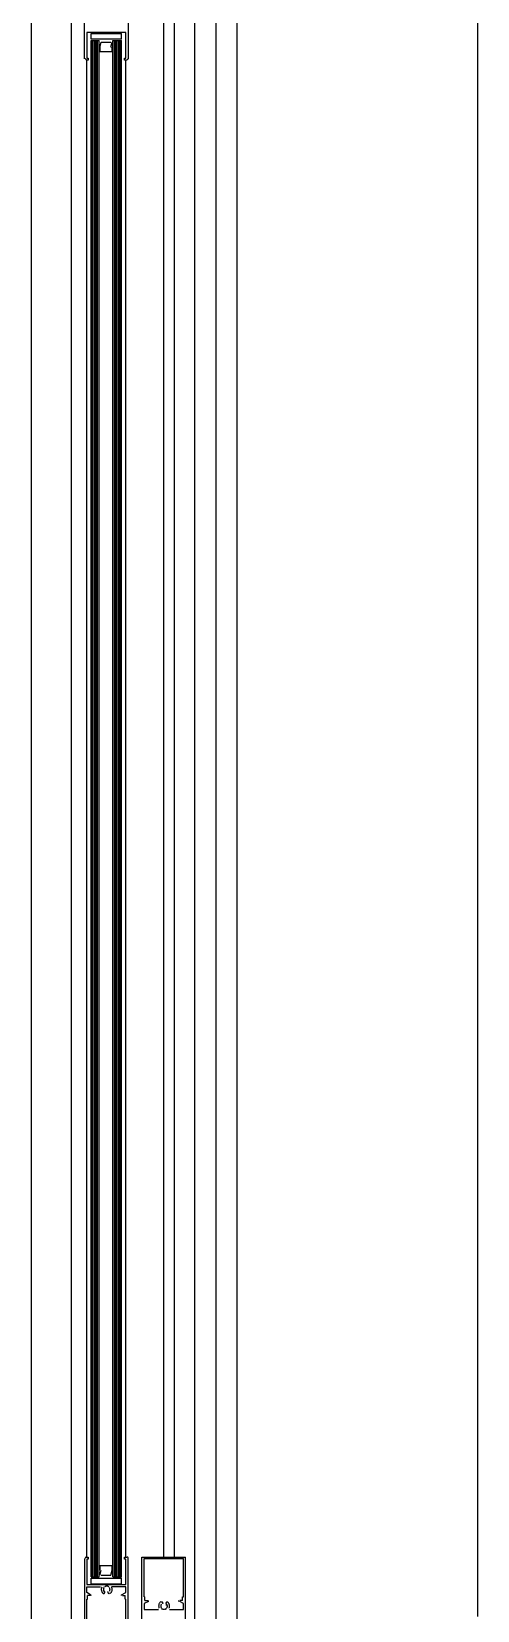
# Model space of a CAD drawing. Header units: millimetres. Extents: x 7649 to 34105, y 3983 to 25377.
# Drawn here: x 8282 to 8607, y 14609 to 15760 of the extents above; entities that cross this region are included whole.
import ezdxf

# ---------------------------------------------------------------- set-up
doc = ezdxf.new("R2010")
doc.units = ezdxf.units.MM

msp = doc.modelspace()

# ---------------------------------------------------------------- linework, layer by layer
at = {"layer": 'GEOMETRY', "color": 7}
for p, q in [((8606.71944, 19536.48056), (8606.71944, 14604.64722)), ((8281.81111, 13426.72222), (8281.81111, 15810.61806)), ((8416.21944, 13429.36806), (8416.21944, 15807.97222)), ((8431.56528, 13426.72222), (8431.56528, 15810.61806)), ((8310.91528, 13437.30556), (8310.91528, 15800.03472)), ((8320.44028, 15740.23889), (8320.44028, 15798.97639)), ((8352.19028, 15798.97639), (8352.19028, 15740.23889)), ((8378.11944, 14648.03889), (8378.11944, 15800.03472)), ((8386.05694, 14648.03889), (8386.05694, 15800.03472)), ((8400.87361, 13437.30556), (8400.87361, 15800.03472)), ((8350.60278, 15759.28889), (8322.02778, 15759.28889)), ((8322.02778, 15759.28889), (8322.02778, 15740.76806)), ((8325.20278, 15754.52639), (8325.20278, 15758.75972)), ((8325.20278, 15758.75972), (8347.42778, 15758.75972)), ((8347.42778, 15754.52639), (8347.42778, 15758.75972)), ((8350.60278, 15740.76806), (8350.60278, 15759.28889)), ((8347.42778, 15754.52639), (8325.20278, 15754.52639)), ((8325.20278, 14633.75139), (8325.20278, 15753.46806)), ((8325.20278, 15753.46806), (8331.02361, 15753.46806)), ((8326.26111, 14633.75139), (8326.26111, 15753.46806)), ((8327.31944, 14633.75139), (8327.31944, 15753.46806)), ((8328.37778, 14633.75139), (8328.37778, 15753.46806)), ((8329.43611, 14633.75139), (8329.43611, 15753.46806)), ((8329.96528, 14633.75139), (8329.96528, 15753.46806)), ((8331.02361, 14633.75139), (8331.02361, 15753.46806)), ((8331.55278, 15748.70556), (8332.61111, 15752.40972)), ((8331.55278, 15748.70556), (8331.55278, 15745.53056)), ((8331.55278, 15745.53056), (8340.54861, 15745.53056)), ((8332.61111, 15752.40972), (8339.49028, 15752.40972)), ((8339.49028, 15748.70556), (8340.54861, 15752.40972)), ((8340.54861, 15745.53056), (8340.54861, 15748.70556)), ((8341.07778, 14633.75139), (8341.07778, 15753.46806)), ((8341.07778, 15753.46806), (8347.42778, 15753.46806)), ((8342.13611, 14633.75139), (8342.13611, 15753.46806)), ((8343.19444, 14633.75139), (8343.19444, 15753.46806)), ((8344.25278, 14633.75139), (8344.25278, 15753.46806)), ((8345.31111, 14633.75139), (8345.31111, 15753.46806)), ((8346.36944, 14633.75139), (8346.36944, 15753.46806)), ((8347.42778, 14633.75139), (8347.42778, 15753.46806)), ((8320.96944, 15740.50347), (8320.97669, 15740.39576)), ((8320.97669, 15740.39576), (8320.9978, 15740.29246)), ((8320.9978, 15740.29246), (8321.03182, 15740.19451)), ((8321.03182, 15740.19451), (8321.07781, 15740.10285)), ((8321.07781, 15740.10285), (8321.13483, 15740.01843)), ((8321.13483, 15740.01843), (8321.20193, 15739.94221)), ((8321.20193, 15739.94221), (8321.27816, 15739.87511)), ((8321.27816, 15739.87511), (8321.36257, 15739.81809)), ((8321.36257, 15739.81809), (8321.45423, 15739.7721)), ((8321.45423, 15739.7721), (8321.55218, 15739.73808)), ((8323.08611, 15739.18056), (8321.49861, 15739.18056)), ((8321.55218, 15739.73808), (8321.65549, 15739.71697)), ((8321.65549, 15739.71697), (8321.76319, 15739.70972)), ((8322.02778, 15740.76806), (8323.08611, 15740.76806)), ((8322.02778, 14648.03889), (8322.02778, 15739.18056)), ((8323.08611, 15740.76806), (8323.08611, 15739.18056)), ((8349.54444, 15739.18056), (8349.54444, 15740.76806)), ((8349.54444, 15740.76806), (8350.60278, 15740.76806)), ((8351.13194, 15739.18056), (8349.54444, 15739.18056)), ((8350.60278, 14648.03889), (8350.60278, 15739.18056)), ((8351.39653, 15739.70972), (8351.50424, 15739.71697)), ((8351.50424, 15739.71697), (8351.60754, 15739.73808)), ((8351.60754, 15739.73808), (8351.70549, 15739.7721)), ((8351.70549, 15739.7721), (8351.79715, 15739.81809)), ((8351.79715, 15739.81809), (8351.88157, 15739.87511)), ((8351.88157, 15739.87511), (8351.95779, 15739.94221)), ((8351.95779, 15739.94221), (8352.02489, 15740.01843)), ((8352.02489, 15740.01843), (8352.08191, 15740.10285)), ((8352.08191, 15740.10285), (8352.1279, 15740.19451)), ((8352.1279, 15740.19451), (8352.16192, 15740.29246)), ((8352.16192, 15740.29246), (8352.18303, 15740.39576)), ((8352.18303, 15740.39576), (8352.19028, 15740.50347)), ((8320.44028, 14646.98056), (8320.44028, 14588.24306)), ((8320.97669, 14647.35285), (8320.96944, 14647.24514)), ((8320.9978, 14647.45615), (8320.97669, 14647.35285)), ((8321.03182, 14647.5541), (8320.9978, 14647.45615)), ((8321.07781, 14647.64576), (8321.03182, 14647.5541)), ((8321.13483, 14647.73018), (8321.07781, 14647.64576)), ((8321.20193, 14647.80641), (8321.13483, 14647.73018)), ((8321.27816, 14647.8735), (8321.20193, 14647.80641)), ((8321.36257, 14647.93052), (8321.27816, 14647.8735)), ((8321.45423, 14647.97651), (8321.36257, 14647.93052)), ((8321.55218, 14648.01054), (8321.45423, 14647.97651)), ((8321.49861, 14648.03889), (8323.08611, 14648.03889)), ((8321.65549, 14648.03164), (8321.55218, 14648.01054)), ((8321.76319, 14648.03889), (8321.65549, 14648.03164)), ((8323.08611, 14646.45139), (8322.02778, 14646.45139)), ((8322.02778, 14646.45139), (8322.02778, 14627.93056)), ((8323.08611, 14648.03889), (8323.08611, 14646.45139)), ((8340.54861, 14641.68889), (8331.55278, 14641.68889)), ((8331.55278, 14641.68889), (8331.55278, 14638.51389)), ((8340.54861, 14638.51389), (8340.54861, 14641.68889)), ((8349.54444, 14646.45139), (8349.54444, 14648.03889)), ((8349.54444, 14648.03889), (8351.13194, 14648.03889)), ((8350.60278, 14646.45139), (8349.54444, 14646.45139)), ((8350.60278, 14627.93056), (8350.60278, 14646.45139)), ((8351.50424, 14648.03164), (8351.39653, 14648.03889)), ((8351.60754, 14648.01054), (8351.50424, 14648.03164)), ((8351.70549, 14647.97651), (8351.60754, 14648.01054)), ((8351.79715, 14647.93052), (8351.70549, 14647.97651)), ((8351.88157, 14647.8735), (8351.79715, 14647.93052)), ((8351.95779, 14647.80641), (8351.88157, 14647.8735)), ((8352.02489, 14647.73018), (8351.95779, 14647.80641)), ((8352.08191, 14647.64576), (8352.02489, 14647.73018)), ((8352.1279, 14647.5541), (8352.08191, 14647.64576)), ((8352.16192, 14647.45615), (8352.1279, 14647.5541)), ((8352.18303, 14647.35285), (8352.16192, 14647.45615)), ((8352.19028, 14647.24514), (8352.18303, 14647.35285)), ((8352.19028, 14588.24306), (8352.19028, 14646.98056)), ((8362.24444, 14648.03889), (8393.99444, 14648.03889)), ((8362.24444, 14589.30139), (8362.24444, 14648.03889)), ((8363.83194, 14618.93472), (8363.83194, 14646.98056)), ((8363.83194, 14646.98056), (8392.40694, 14646.98056)), ((8392.40694, 14618.93472), (8392.40694, 14646.98056)), ((8393.99444, 14589.30139), (8393.99444, 14648.03889)), ((8325.20278, 14633.75139), (8331.02361, 14633.75139)), ((8325.20278, 14632.69306), (8347.42778, 14632.69306)), ((8325.20278, 14628.45972), (8325.20278, 14632.69306)), ((8325.20278, 14628.45972), (8347.42778, 14628.45972)), ((8331.55278, 14634.80972), (8332.61111, 14638.51389)), ((8332.61111, 14634.80972), (8339.49028, 14634.80972)), ((8339.49028, 14634.80972), (8340.54861, 14638.51389)), ((8341.07778, 14633.75139), (8347.42778, 14633.75139)), ((8347.42778, 14628.45972), (8347.42778, 14632.69306)), ((8322.02778, 14627.93056), (8350.60278, 14627.93056)), ((8322.02778, 14622.10972), (8322.02778, 14626.34306)), ((8322.02778, 14626.34306), (8332.08194, 14626.34306)), ((8324.67361, 14620.52222), (8322.02778, 14622.10972)), ((8322.02778, 14589.30139), (8322.02778, 14617.34722)), ((8322.02778, 14617.34722), (8322.55694, 14617.34722)), ((8324.67361, 14619.99306), (8322.55694, 14619.99306)), ((8322.55694, 14617.34722), (8322.55694, 14619.99306)), ((8325.20278, 14619.99306), (8325.20278, 14620.52222)), ((8332.61349, 14624.62823), (8332.61111, 14624.49097)), ((8332.61111, 14624.49097), (8332.6225, 14624.19036)), ((8332.62059, 14624.76513), (8332.61349, 14624.62823)), ((8332.6324, 14624.90153), (8332.62059, 14624.76513)), ((8332.6225, 14624.19036), (8332.65629, 14623.89362)), ((8332.6489, 14625.03733), (8332.6324, 14624.90153)), ((8332.67005, 14625.1724), (8332.6489, 14625.03733)), ((8332.65629, 14623.89362), (8332.71195, 14623.60187)), ((8332.69583, 14625.30662), (8332.67005, 14625.1724)), ((8332.72622, 14625.43987), (8332.69583, 14625.30662)), ((8332.71195, 14623.60187), (8332.78893, 14623.31624)), ((8332.76119, 14625.57204), (8332.72622, 14625.43987)), ((8332.80071, 14625.70299), (8332.76119, 14625.57204)), ((8332.78893, 14623.31624), (8332.88669, 14623.03786)), ((8332.84477, 14625.83263), (8332.80071, 14625.70299)), ((8332.89333, 14625.96081), (8332.84477, 14625.83263)), ((8332.88669, 14623.03786), (8333.00469, 14622.76785)), ((8332.94637, 14626.08744), (8332.89333, 14625.96081)), ((8333.00469, 14622.76785), (8333.14239, 14622.50732)), ((8333.14239, 14622.50732), (8333.29925, 14622.25742)), ((8333.29925, 14622.25742), (8333.47472, 14622.01926)), ((8333.47472, 14622.01926), (8333.66826, 14621.79397)), ((8333.66826, 14621.79397), (8333.87933, 14621.58267)), ((8333.87933, 14621.58267), (8334.10738, 14621.38649)), ((8333.9687, 14621.75341), (8334.05427, 14621.69391)), ((8334.05427, 14621.69391), (8334.14481, 14621.64703)), ((8334.14481, 14621.64703), (8334.23913, 14621.61266)), ((8334.72778, 14625.81389), (8334.19861, 14625.81389)), ((8334.21164, 14624.74008), (8334.19861, 14624.49097)), ((8334.19861, 14624.49097), (8334.21164, 14624.24187)), ((8334.19861, 14623.16806), (8334.72778, 14623.16806)), ((8334.25074, 14624.98703), (8334.21164, 14624.74008)), ((8334.21164, 14624.24187), (8334.25074, 14623.99492)), ((8334.23913, 14621.61266), (8334.336, 14621.5907)), ((8334.3159, 14625.22967), (8334.25074, 14624.98703)), ((8334.25074, 14623.99492), (8334.3159, 14623.75227)), ((8334.40712, 14625.46585), (8334.3159, 14625.22967)), ((8334.3159, 14623.75227), (8334.40712, 14623.51609)), ((8334.336, 14621.5907), (8334.43423, 14621.58105)), ((8334.52441, 14625.69342), (8334.40712, 14625.46585)), ((8334.40712, 14623.51609), (8334.52441, 14623.28853)), ((8334.43423, 14621.58105), (8334.5326, 14621.58359)), ((8334.66776, 14625.91021), (8334.52441, 14625.69342)), ((8334.52441, 14623.28853), (8334.66776, 14623.07173)), ((8334.5326, 14621.58359), (8334.62992, 14621.59823)), ((8334.62992, 14621.59823), (8334.72496, 14621.62485)), ((8334.72496, 14621.62485), (8334.81653, 14621.66335)), ((8334.81653, 14621.66335), (8334.90341, 14621.71362)), ((8334.90341, 14621.71362), (8334.98441, 14621.77556)), ((8334.98441, 14621.77556), (8335.0583, 14621.84905)), ((8335.08753, 14622.86458), (8335.01786, 14622.9421)), ((8335.0583, 14621.84905), (8335.12205, 14621.93151)), ((8335.14529, 14622.78056), (8335.08753, 14622.86458)), ((8335.12205, 14621.93151), (8335.17345, 14622.01957)), ((8335.19111, 14622.69125), (8335.14529, 14622.78056)), ((8335.37742, 14626.54642), (8335.16062, 14626.40307)), ((8335.17345, 14622.01957), (8335.21254, 14622.11202)), ((8335.22492, 14622.59785), (8335.19111, 14622.69125)), ((8335.21254, 14622.11202), (8335.23936, 14622.20766)), ((8335.24671, 14622.50158), (8335.22492, 14622.59785)), ((8335.23936, 14622.20766), (8335.25397, 14622.30528)), ((8335.2564, 14622.40365), (8335.24671, 14622.50158)), ((8335.25397, 14622.30528), (8335.2564, 14622.40365)), ((8335.60498, 14626.66371), (8335.37742, 14626.54642)), ((8335.84116, 14626.75493), (8335.60498, 14626.66371)), ((8336.0838, 14626.82009), (8335.84116, 14626.75493)), ((8336.33076, 14626.85919), (8336.0838, 14626.82009)), ((8336.57986, 14626.87222), (8336.33076, 14626.85919)), ((8336.82897, 14626.85919), (8336.57986, 14626.87222)), ((8337.07592, 14626.82009), (8336.82897, 14626.85919)), ((8337.31856, 14626.75493), (8337.07592, 14626.82009)), ((8337.55474, 14626.66371), (8337.31856, 14626.75493)), ((8337.3754, 14622.42752), (8337.37361, 14622.37431)), ((8337.37361, 14622.37431), (8337.3772, 14622.29873)), ((8337.3807, 14622.48021), (8337.3754, 14622.42752)), ((8337.3772, 14622.29873), (8337.38781, 14622.22469)), ((8337.38947, 14622.53219), (8337.3807, 14622.48021)), ((8337.38781, 14622.22469), (8337.40517, 14622.1526)), ((8337.40162, 14622.58331), (8337.38947, 14622.53219)), ((8337.41709, 14622.63342), (8337.40162, 14622.58331)), ((8337.40517, 14622.1526), (8337.42903, 14622.08286)), ((8337.43582, 14622.68234), (8337.41709, 14622.63342)), ((8337.42903, 14622.08286), (8337.45913, 14622.0159)), ((8337.45773, 14622.72993), (8337.43582, 14622.68234)), ((8337.48276, 14622.77601), (8337.45773, 14622.72993)), ((8337.45913, 14622.0159), (8337.49521, 14621.95211)), ((8337.51084, 14622.82043), (8337.48276, 14622.77601)), ((8337.49521, 14621.95211), (8337.537, 14621.89192)), ((8337.5419, 14622.86302), (8337.51084, 14622.82043)), ((8337.537, 14621.89192), (8337.58426, 14621.83573)), ((8337.57588, 14622.90363), (8337.5419, 14622.86302)), ((8337.78231, 14626.54642), (8337.55474, 14626.66371)), ((8337.6127, 14622.9421), (8337.57588, 14622.90363)), ((8337.58426, 14621.83573), (8337.63672, 14621.78396)), ((8337.63672, 14621.78396), (8337.69413, 14621.73702)), ((8337.69413, 14621.73702), (8337.75622, 14621.69532)), ((8337.75622, 14621.69532), (8337.82274, 14621.65927)), ((8337.9991, 14626.40307), (8337.78231, 14626.54642)), ((8337.82274, 14621.65927), (8337.89237, 14621.6297)), ((8337.89237, 14621.6297), (8337.96368, 14621.60711)), ((8337.96368, 14621.60711), (8338.03616, 14621.59145)), ((8338.03616, 14621.59145), (8338.10934, 14621.58266)), ((8338.10934, 14621.58266), (8338.18273, 14621.5807)), ((8338.18273, 14621.5807), (8338.25585, 14621.5855)), ((8338.25585, 14621.5855), (8338.32822, 14621.59702)), ((8338.32822, 14621.59702), (8338.39935, 14621.6152)), ((8338.39935, 14621.6152), (8338.46877, 14621.63998)), ((8338.46877, 14621.63998), (8338.53598, 14621.67131)), ((8338.63531, 14625.69342), (8338.49196, 14625.91021)), ((8338.49196, 14623.07173), (8338.63531, 14623.28853)), ((8338.53598, 14621.67131), (8338.6005, 14621.70914)), ((8338.6005, 14621.70914), (8338.66186, 14621.75341)), ((8338.7526, 14625.46585), (8338.63531, 14625.69342)), ((8338.63531, 14623.28853), (8338.7526, 14623.51609)), ((8338.84382, 14625.22967), (8338.7526, 14625.46585)), ((8338.7526, 14623.51609), (8338.84382, 14623.75227)), ((8338.90898, 14624.98703), (8338.84382, 14625.22967)), ((8338.84382, 14623.75227), (8338.90898, 14623.99492)), ((8338.94808, 14624.74008), (8338.90898, 14624.98703)), ((8338.90898, 14623.99492), (8338.94808, 14624.24187)), ((8338.96111, 14624.49097), (8338.94808, 14624.74008)), ((8338.94808, 14624.24187), (8338.96111, 14624.49097)), ((8339.05234, 14621.38649), (8339.38497, 14621.6832)), ((8339.38497, 14621.6832), (8339.67783, 14622.00979)), ((8339.67783, 14622.00979), (8339.92998, 14622.36249)), ((8339.92998, 14622.36249), (8340.14049, 14622.73751)), ((8350.60278, 14626.34306), (8340.01944, 14626.34306)), ((8340.14049, 14622.73751), (8340.30842, 14623.13107)), ((8340.36961, 14625.66999), (8340.21335, 14626.08744)), ((8340.30842, 14623.13107), (8340.43284, 14623.53938)), ((8340.47675, 14625.2446), (8340.36961, 14625.66999)), ((8340.43284, 14623.53938), (8340.51282, 14623.95868)), ((8340.5357, 14624.81507), (8340.47675, 14625.2446)), ((8340.51282, 14623.95868), (8340.54742, 14624.38517)), ((8340.54742, 14624.38517), (8340.5357, 14624.81507)), ((8347.42778, 14620.52222), (8350.60278, 14622.10972)), ((8347.42778, 14619.99306), (8347.42778, 14620.52222)), ((8347.95694, 14619.99306), (8350.07361, 14619.99306)), ((8350.07361, 14617.34722), (8350.07361, 14619.99306)), ((8350.07361, 14617.34722), (8350.60278, 14617.34722)), ((8350.60278, 14622.10972), (8350.60278, 14626.34306)), ((8350.60278, 14589.30139), (8350.60278, 14617.34722)), ((8363.83194, 14618.93472), (8364.36111, 14618.93472)), ((8364.36111, 14616.28889), (8364.36111, 14618.93472)), ((8391.87778, 14618.93472), (8392.40694, 14618.93472)), ((8391.87778, 14616.28889), (8391.87778, 14618.93472)), ((8367.00694, 14615.75972), (8363.83194, 14614.17222)), ((8363.83194, 14614.17222), (8363.83194, 14609.93889)), ((8363.83194, 14609.93889), (8374.41528, 14609.93889)), ((8364.36111, 14616.28889), (8366.47778, 14616.28889)), ((8367.00694, 14615.75972), (8367.00694, 14616.28889)), ((8374.45107, 14612.85243), (8374.41647, 14612.42594)), ((8374.41647, 14612.42594), (8374.42818, 14611.99604)), ((8374.42818, 14611.99604), (8374.48714, 14611.56651)), ((8374.53105, 14613.27173), (8374.45107, 14612.85243)), ((8374.48714, 14611.56651), (8374.59428, 14611.14113)), ((8374.65547, 14613.68004), (8374.53105, 14613.27173)), ((8374.59428, 14611.14113), (8374.75054, 14610.72367)), ((8374.8234, 14614.0736), (8374.65547, 14613.68004)), ((8375.03391, 14614.44862), (8374.8234, 14614.0736)), ((8375.28606, 14614.80132), (8375.03391, 14614.44862)), ((8375.57892, 14615.12791), (8375.28606, 14614.80132)), ((8375.91155, 14615.42462), (8375.57892, 14615.12791)), ((8376.01581, 14612.56924), (8376.00278, 14612.32014)), ((8376.00278, 14612.32014), (8376.01581, 14612.07103)), ((8376.05491, 14612.8162), (8376.01581, 14612.56924)), ((8376.01581, 14612.07103), (8376.05491, 14611.82408)), ((8376.12007, 14613.05884), (8376.05491, 14612.8162)), ((8376.05491, 14611.82408), (8376.12007, 14611.58144)), ((8376.21129, 14613.29502), (8376.12007, 14613.05884)), ((8376.12007, 14611.58144), (8376.21129, 14611.34526)), ((8376.32858, 14613.52258), (8376.21129, 14613.29502)), ((8376.21129, 14611.34526), (8376.32858, 14611.11769)), ((8376.36339, 14615.10197), (8376.30203, 14615.0577)), ((8376.47193, 14613.73938), (8376.32858, 14613.52258)), ((8376.32858, 14611.11769), (8376.47193, 14610.9009)), ((8376.42791, 14615.1398), (8376.36339, 14615.10197)), ((8376.49512, 14615.17113), (8376.42791, 14615.1398)), ((8376.56453, 14615.19591), (8376.49512, 14615.17113)), ((8376.63567, 14615.21409), (8376.56453, 14615.19591)), ((8376.70804, 14615.22561), (8376.63567, 14615.21409)), ((8376.78116, 14615.23041), (8376.70804, 14615.22561)), ((8376.85455, 14615.22845), (8376.78116, 14615.23041)), ((8376.92773, 14615.21966), (8376.85455, 14615.22845)), ((8377.00021, 14615.204), (8376.92773, 14615.21966)), ((8376.96479, 14610.40804), (8377.18158, 14610.26469)), ((8377.07152, 14615.18141), (8377.00021, 14615.204)), ((8377.06111, 14609.93889), (8377.06111, 14610.46806)), ((8377.14115, 14615.15184), (8377.07152, 14615.18141)), ((8377.20767, 14615.11579), (8377.14115, 14615.15184)), ((8377.18158, 14610.26469), (8377.40915, 14610.1474)), ((8377.26976, 14615.07409), (8377.20767, 14615.11579)), ((8377.32717, 14615.02715), (8377.26976, 14615.07409)), ((8377.37963, 14614.97538), (8377.32717, 14615.02715)), ((8377.35119, 14613.86902), (8377.38801, 14613.90748)), ((8377.42689, 14614.91919), (8377.37963, 14614.97538)), ((8377.38801, 14613.90748), (8377.42199, 14613.94809)), ((8377.40915, 14610.1474), (8377.64533, 14610.05618)), ((8377.42199, 14613.94809), (8377.45305, 14613.99068)), ((8377.46868, 14614.859), (8377.42689, 14614.91919)), ((8377.45305, 14613.99068), (8377.48113, 14614.0351)), ((8377.50476, 14614.79521), (8377.46868, 14614.859)), ((8377.48113, 14614.0351), (8377.50616, 14614.08118)), ((8377.53486, 14614.72825), (8377.50476, 14614.79521)), ((8377.50616, 14614.08118), (8377.52807, 14614.12877)), ((8377.52807, 14614.12877), (8377.54679, 14614.17769)), ((8377.55871, 14614.65851), (8377.53486, 14614.72825)), ((8377.54679, 14614.17769), (8377.56227, 14614.2278)), ((8377.57608, 14614.58642), (8377.55871, 14614.65851)), ((8377.56227, 14614.2278), (8377.57442, 14614.27892)), ((8377.57442, 14614.27892), (8377.58319, 14614.3309)), ((8377.58668, 14614.51238), (8377.57608, 14614.58642)), ((8377.58319, 14614.3309), (8377.58849, 14614.38359)), ((8377.59028, 14614.43681), (8377.58668, 14614.51238)), ((8377.58849, 14614.38359), (8377.59028, 14614.43681)), ((8377.64533, 14610.05618), (8377.88797, 14609.99102)), ((8377.88797, 14609.99102), (8378.13492, 14609.95192)), ((8378.13492, 14609.95192), (8378.38403, 14609.93889)), ((8378.38403, 14609.93889), (8378.63313, 14609.95192)), ((8378.63313, 14609.95192), (8378.88008, 14609.99102)), ((8378.88008, 14609.99102), (8379.12273, 14610.05618)), ((8379.12273, 14610.05618), (8379.35891, 14610.1474)), ((8379.35891, 14610.1474), (8379.58647, 14610.26469)), ((8379.58647, 14610.26469), (8379.80327, 14610.40804)), ((8379.70694, 14613.11389), (8380.23611, 14613.11389)), ((8379.70694, 14609.93889), (8379.70694, 14610.46806)), ((8379.70694, 14610.46806), (8380.23611, 14610.46806)), ((8379.70992, 14614.50583), (8379.70749, 14614.40746)), ((8379.70749, 14614.40746), (8379.71718, 14614.30953)), ((8379.72453, 14614.60345), (8379.70992, 14614.50583)), ((8379.71718, 14614.30953), (8379.73896, 14614.21326)), ((8379.75135, 14614.69909), (8379.72453, 14614.60345)), ((8379.73896, 14614.21326), (8379.77278, 14614.11986)), ((8379.79044, 14614.79155), (8379.75135, 14614.69909)), ((8379.77278, 14614.11986), (8379.8186, 14614.03055)), ((8379.84184, 14614.8796), (8379.79044, 14614.79155)), ((8379.8186, 14614.03055), (8379.87636, 14613.94653)), ((8379.90559, 14614.96206), (8379.84184, 14614.8796)), ((8379.87636, 14613.94653), (8379.94603, 14613.86902)), ((8379.97948, 14615.03556), (8379.90559, 14614.96206)), ((8380.06048, 14615.09749), (8379.97948, 14615.03556)), ((8380.14736, 14615.14776), (8380.06048, 14615.09749)), ((8380.23893, 14615.18626), (8380.14736, 14615.14776)), ((8380.33397, 14615.21288), (8380.23893, 14615.18626)), ((8380.43948, 14613.52258), (8380.29612, 14613.73938)), ((8380.29612, 14610.9009), (8380.43948, 14611.11769)), ((8380.43129, 14615.22752), (8380.33397, 14615.21288)), ((8380.52966, 14615.23006), (8380.43129, 14615.22752)), ((8380.55676, 14613.29502), (8380.43948, 14613.52258)), ((8380.43948, 14611.11769), (8380.55676, 14611.34526)), ((8380.62789, 14615.22041), (8380.52966, 14615.23006)), ((8380.64799, 14613.05884), (8380.55676, 14613.29502)), ((8380.55676, 14611.34526), (8380.64799, 14611.58144)), ((8380.72476, 14615.19845), (8380.62789, 14615.22041)), ((8380.71315, 14612.8162), (8380.64799, 14613.05884)), ((8380.64799, 14611.58144), (8380.71315, 14611.82408)), ((8380.75225, 14612.56924), (8380.71315, 14612.8162)), ((8380.71315, 14611.82408), (8380.75225, 14612.07103)), ((8380.81908, 14615.16408), (8380.72476, 14615.19845)), ((8380.76528, 14612.32014), (8380.75225, 14612.56924)), ((8380.75225, 14612.07103), (8380.76528, 14612.32014)), ((8380.90962, 14615.1172), (8380.81908, 14615.16408)), ((8381.08456, 14615.22844), (8380.85651, 14615.42462)), ((8380.99519, 14615.0577), (8380.90962, 14615.1172)), ((8381.29563, 14615.01714), (8381.08456, 14615.22844)), ((8381.48917, 14614.79185), (8381.29563, 14615.01714)), ((8381.66464, 14614.55369), (8381.48917, 14614.79185)), ((8381.82149, 14614.30379), (8381.66464, 14614.55369)), ((8381.95919, 14614.04326), (8381.82149, 14614.30379)), ((8382.0772, 14613.77325), (8381.95919, 14614.04326)), ((8382.01752, 14610.72367), (8382.07056, 14610.8503)), ((8382.07056, 14610.8503), (8382.11912, 14610.97848)), ((8382.17496, 14613.49487), (8382.0772, 14613.77325)), ((8382.11912, 14610.97848), (8382.16318, 14611.10812)), ((8382.16318, 14611.10812), (8382.2027, 14611.23908)), ((8382.25194, 14613.20924), (8382.17496, 14613.49487)), ((8382.2027, 14611.23908), (8382.23767, 14611.37124)), ((8382.23767, 14611.37124), (8382.26806, 14611.50449)), ((8382.3076, 14612.91749), (8382.25194, 14613.20924)), ((8382.26806, 14611.50449), (8382.29384, 14611.63871)), ((8382.29384, 14611.63871), (8382.31499, 14611.77378)), ((8382.34139, 14612.62075), (8382.3076, 14612.91749)), ((8382.31499, 14611.77378), (8382.33149, 14611.90958)), ((8382.33149, 14611.90958), (8382.3433, 14612.04598)), ((8382.35278, 14612.32014), (8382.34139, 14612.62075)), ((8382.3433, 14612.04598), (8382.3504, 14612.18288)), ((8382.3504, 14612.18288), (8382.35278, 14612.32014)), ((8382.35278, 14609.93889), (8392.40694, 14609.93889)), ((8389.23194, 14615.75972), (8389.23194, 14616.28889)), ((8391.87778, 14616.28889), (8389.76111, 14616.28889)), ((8392.40694, 14614.17222), (8389.76111, 14615.75972)), ((8392.40694, 14609.93889), (8392.40694, 14614.17222))]:
    msp.add_line(p, q, dxfattribs=at)

doc.saveas('drawing.dxf')
